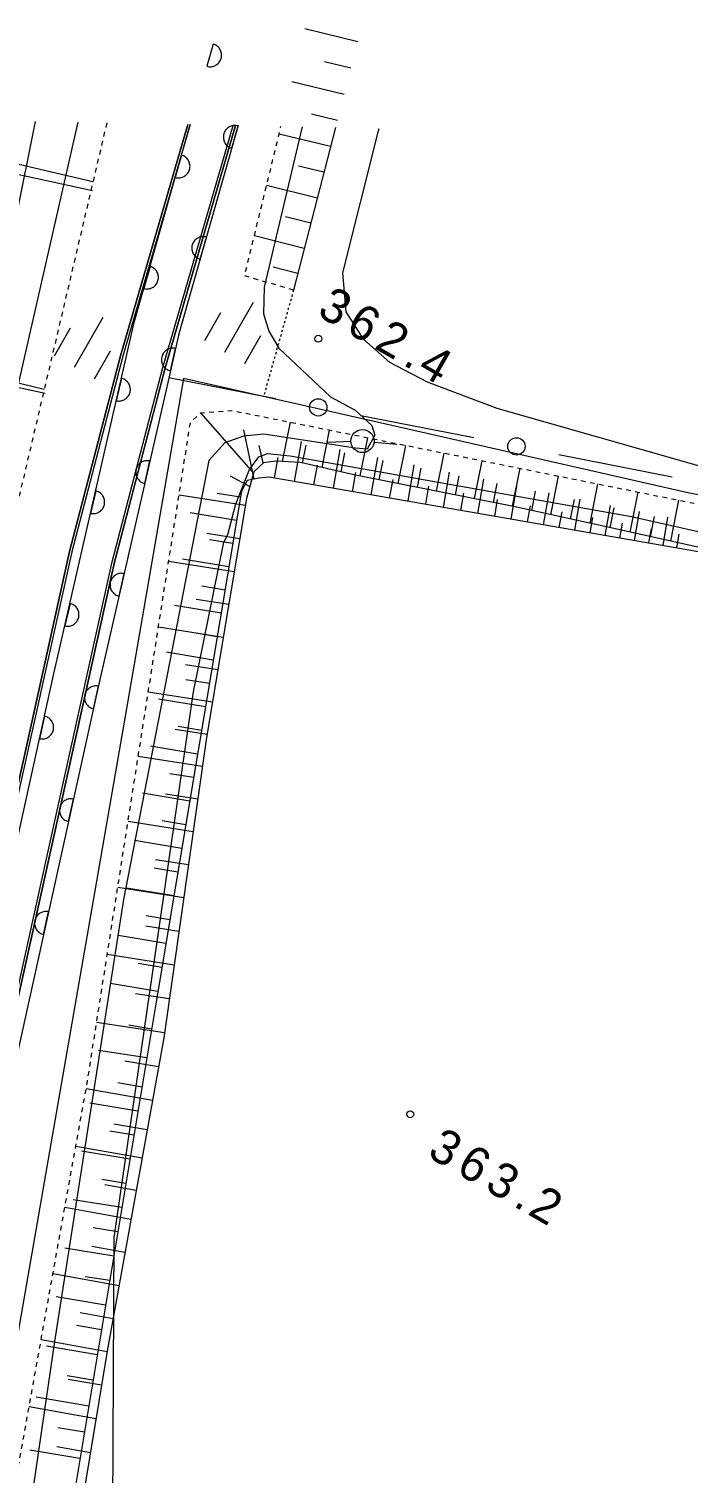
# Model space of a CAD drawing. Header units: millimetres. Extents: x -256476 to 341554, y -216330 to 457415.
# Drawn here: x -87194 to -58647, y 370672 to 433177 of the extents above; entities that cross this region are included whole.
import ezdxf

# ---------------------------------------------------------------- set-up
doc = ezdxf.new("R2010")
doc.units = ezdxf.units.MM
doc.header["$LTSCALE"] = 400
doc.linetypes.add('561019', pattern=[1, 0.5, -0.5])
doc.linetypes.add('56301', pattern=[0.5, 0.25, -0.25])
doc.layers.add('D-BGD', color=7, linetype='Continuous', lineweight=13)
doc.layers.add('●予備設計_LP横断', color=7, linetype='Continuous', lineweight=13)
doc.styles.add('Style-WORKING', font='WORKING.shx')
doc.linetypes.add('56111', pattern='A,1.25,[30,dgnlstyle-dm500.shx,S=0.004,R=0,X=0,Y=0],1.25', length=2.5)
doc.linetypes.add('56130', pattern='A,1,-0.375,[44,dgnlstyle-dm500.shx,S=0.0012,R=0,X=0,Y=0],-0.375', length=1.75)

# ---------------------------------------------------------------- blocks, each defined once
blk = doc.blocks.new('M4142_6')
at = {"layer": '●予備設計_LP横断', "linetype": 'Continuous', "lineweight": 15}
for p, q in [((0.455, 0.208), (1.364, 0.625)), ((-0.422, -0.269), (-1.265, -0.806))]:
    blk.add_line(p, q, dxfattribs=at)
blk.add_circle((0, 0), 0.5, dxfattribs=at)
blk = doc.blocks.new('M6334')
at = {"layer": '●予備設計_LP横断', "linetype": 'Continuous', "lineweight": 9}
for p, q in [((0, -1.25), (0, 1.25)), ((-1, -1.25), (-1, 0.15)), ((1, -1.25), (1, 0.15))]:
    blk.add_line(p, q, dxfattribs=at)
blk = doc.blocks.new('M7312')
at = {"layer": '●予備設計_LP横断', "linetype": 'Continuous', "lineweight": 20}
blk.add_circle((0, -0.001), 0.15, dxfattribs=at)

msp = doc.modelspace()

# ---------------------------------------------------------------- linework, layer by layer
at = {"layer": 'D-BGD', "linetype": 'Continuous'}
for p, q in [((-72953.8, 432617.4), (-75246.3, 433176.9)), ((-73249.3, 431475.2), (-74387.6, 431753)), ((-73544.8, 430332.9), (-75805.7, 430884.7)), ((-73836.2, 429206.3), (-74958.9, 429480.3)), ((-93408.2, 428680.9), (-84416.8, 426569.7)), ((-74127.6, 428079.8), (-76357.4, 428623.9)), ((-93347.3, 428108.3), (-84432.8, 426179.2)), ((-74415, 426968.7), (-75522.2, 427238.9)), ((-74702.4, 425857.6), (-76901.5, 426394.3)), ((-74985.8, 424761.8), (-76076, 425035.8)), ((-75269.2, 423666), (-77430.9, 424225.1)), ((-75548.8, 422585.1), (-76622.2, 422862.8)), ((-95234.4, 419635.3), (-86525.2, 417590.3)), ((-95261.2, 419300.5), (-86488.1, 417406.5)), ((-77461, 413957.5), (-79753.7, 416560.9)), ((-67919.4, 415471.3, 362612), (-72823.3, 416435.4, 362480)), ((-77444.2, 413695.9), (-77880.4, 415826.7)), ((-76206.5, 414455), (-75865.3, 416154.3)), ((-74498.5, 414194.7), (-74173.3, 415814.7)), ((-77041.9, 414393.9), (-77219.8, 415149.7)), ((-75694.4, 413589.7), (-75392.3, 415319.2)), ((-75343.6, 414386.6), (-75185.9, 415154.7)), ((-72851.3, 413828.1), (-72519.2, 415482.6)), ((-71196, 413499.8), (-70864.6, 415150.5)), ((-76563.5, 413743.2), (-76404.9, 414621)), ((-74004.5, 413298.9), (-73715, 414966.4)), ((-73675.7, 414007.7), (-73510.6, 414830)), ((-72368, 413015.6), (-72086, 414629.8)), ((-72023.7, 413664), (-71857.8, 414490.3)), ((-69544.6, 413172.4), (-69213.9, 414819.1)), ((-67897.1, 412845.6), (-67567.2, 414488.4)), ((-59336.4, 413782.3, 362844), (-64240.6, 414747.8, 362712)), ((-78480.6, 413831.4), (-77621.3, 413373.7)), ((-74847.6, 413437.5), (-74699, 414297.9)), ((-73180.1, 413147.9), (-73037.8, 413977.4)), ((-70776.1, 412735), (-70505.4, 414309.5)), ((-70370.3, 413336.1), (-70204.8, 414160.4)), ((-69246.2, 412466.9), (-68978.1, 413996.8)), ((-68720.8, 413009), (-68555.7, 413831.4)), ((-66253.5, 412519.7), (-65924.5, 414158.6)), ((-64590.3, 412152.8), (-64254.9, 413823.3)), ((-71574.5, 412871), (-71424.9, 413673.1)), ((-70008.6, 412605.3), (-69873.9, 413381.4)), ((-67755.9, 412210), (-67495.4, 413686.6)), ((-67075.3, 412682.7), (-66910.6, 413503.1)), ((-66310.3, 411955.8), (-66061.1, 413392.7)), ((-65421.8, 412336.8), (-65255.8, 413163.6)), ((-62894.1, 411777.5), (-62552, 413481.4)), ((-77816.2, 412547.5), (-80691.8, 412997.1)), ((-78023, 412909.7), (-79034.7, 413076)), ((-68492.4, 412333.5), (-68359, 413087.3)), ((-67024.4, 412077.9), (-66901, 412814.4)), ((-65604.9, 411838.7), (-65479, 412539.1)), ((-64913, 411717.8), (-64671.4, 413101.4)), ((-63742.2, 411965.2), (-63572.8, 412808.8)), ((-63551.8, 411477.4), (-63321.3, 412821.4)), ((-62238.8, 411253.3), (-62011, 412552.6)), ((-61164, 411394.7), (-60815.1, 413132.6)), ((-59399.4, 411004.3), (-59043.4, 412776.9)), ((-78198, 411903), (-80207.7, 412239.3)), ((-64229.9, 411602), (-64105.4, 412280.1)), ((-62890.9, 411362.9), (-62776.4, 412023.7)), ((-62029.1, 411586.1), (-61856.3, 412446.6)), ((-60970.5, 411031.8), (-60753.9, 412291.4)), ((-60281.7, 411199.5), (-60105.5, 412077.1)), ((-59733.2, 410816.5), (-59522.9, 412045.2)), ((-78056.8, 411112.5), (-79486.7, 411336)), ((-61600.3, 411140.1), (-61487, 411778.6)), ((-60349.3, 410928.5), (-60237.4, 411544.7)), ((-59134.3, 410714.5), (-59032.3, 411313.4)), ((-78368, 410904.9), (-79371, 411066.3)), ((-78297.5, 409677.4), (-81141.3, 410122)), ((-78534.3, 409893.2), (-80544, 410229.5)), ((-78695.6, 408890.2), (-79707.3, 409056.5)), ((-78870.6, 407883.5), (-80894, 408216.1)), ((-78535.5, 408258.3), (-79949.5, 408479.3)), ((-78773.7, 406839.1), (-81585.7, 407278.7)), ((-79036.9, 406871.8), (-80048.6, 407038.1)), ((-79208.2, 405851.4), (-81235.3, 406197.7)), ((-79009.1, 405435.8), (-80407.3, 405654.4)), ((-79244.6, 404032.5), (-82025.2, 404467.2)), ((-79374.5, 404839.7), (-80394.8, 405011)), ((-79549.4, 403833), (-81581.5, 404170.6)), ((-79477.5, 402644.7), (-80852.3, 402859.7)), ((-79720.7, 402812.6), (-80732.4, 402978.9)), ((-79892, 401792.2), (-81924.1, 402129.8)), ((-79679.4, 401252.2), (-82459.9, 401686.8)), ((-80063.3, 400771.9), (-81083.7, 400943.2)), ((-80225.9, 399746.5), (-82275.3, 400094.1)), ((-79880.7, 399840), (-81280.4, 400058.8)), ((-80081.9, 398427.9), (-82900.5, 398868.5)), ((-80397.2, 398726.1), (-81426.2, 398902.4)), ((-80568.5, 397705.8), (-82622.9, 398044.7)), ((-80285.9, 396996.4), (-81704.8, 397218.2)), ((-80744.8, 396676.7), (-81765.1, 396848)), ((-80489.8, 395564.9), (-83347.1, 396011.5)), ((-80907.4, 395651.4), (-82970.5, 395995.2)), ((-81083.7, 394622.3), (-82117.7, 394789.9)), ((-81259.9, 393593.3), (-83323, 393937.2)), ((-80696.6, 394113.8), (-82135, 394338.6)), ((-80903.4, 392662.6), (-83799.8, 393115.4)), ((-81427.5, 392559.3), (-82461.6, 392726.9)), ((-81608.8, 391521.6), (-83671.9, 391865.4)), ((-81113, 391191.6), (-82571.1, 391419.6)), ((-81322.6, 389720.6), (-84258.7, 390179.6)), ((-81878.4, 389888.7), (-82862.8, 390062.4)), ((-82085, 388646.4), (-84171.6, 388969.2)), ((-81578.9, 388256.7), (-83034.8, 388500.9)), ((-82292.8, 387381.8), (-83339.2, 387568)), ((-81843.2, 386794.1), (-84714.7, 387309.1)), ((-82474.1, 386344.1), (-84559.5, 386689.2)), ((-82072.7, 385523.8), (-83507.5, 385781.1)), ((-82646.7, 385301.4), (-83689.4, 385473.9)), ((-82293.7, 384300.3), (-85161.6, 384814.7)), ((-82819.3, 384258.7), (-84913.3, 384608.8)), ((-82996.8, 383207.3), (-84039.5, 383379.9)), ((-82545.2, 382908.7), (-83906.1, 383152.4)), ((-82772.7, 381649), (-85637.7, 382162.8)), ((-83169.4, 382164.6), (-85268.5, 382506.1)), ((-83347, 381113.2), (-84403.3, 381282.1)), ((-83515.9, 380056.9), (-85632.3, 380408.3)), ((-83031.5, 380216.9), (-84463, 380473.6)), ((-83290.2, 378784.8), (-86151.5, 379297.9)), ((-83693.5, 379005.5), (-84749.8, 379174.4)), ((-83876, 377945.5), (-86009.7, 378306.9)), ((-83548.6, 377354.5), (-84978, 377610.8)), ((-84049.9, 376880.5), (-85132.2, 377064.3)), ((-83805.6, 375924), (-86664.6, 376436.7)), ((-84233.7, 375798.1), (-86434.4, 376163.4)), ((-84418.9, 374693.4), (-85532.2, 374883.6)), ((-84046.5, 374472.7), (-85485.4, 374730.7)), ((-84600.3, 373575.1), (-86871.7, 373957.9)), ((-84287.4, 373021.4), (-87184, 373540.9)), ((-84786.8, 372448.1), (-85936.1, 372635.8)), ((-84983.2, 371303.7), (-87147.9, 371671.4)), ((-84531.5, 371551.1), (-85989.3, 371812.6))]:
    msp.add_line(p, q, dxfattribs=at)
at = {"layer": 'D-BGD', "linetype": '56301'}
msp.add_line((-75732.5, 421874.8), (-77030.7, 417264.7), dxfattribs=at)
at = {"layer": 'D-BGD', "linetype": 'Continuous'}
for points, elevation in [([(-79212, 432518.7), (-79485.6, 431557.2), (-79443.2, 431546.6), (-79399.2, 431540.9), (-79356.8, 431538.5), (-79312.9, 431538.6), (-79269.6, 431543.7), (-79226.5, 431552.4), (-79184.6, 431565.2), (-79145.1, 431581.7), (-79105.5, 431600.5), (-79067.8, 431623.8), (-79033.1, 431650), (-79000.6, 431678.6), (-78970.5, 431710.9), (-78943, 431744.7), (-78919.3, 431781.8), (-78898.8, 431819.6), (-78881.7, 431859.4), (-78868, 431901.2), (-78857.5, 431943.5), (-78852.3, 431986.7), (-78848.5, 432029.5), (-78849.5, 432073.9), (-78855.1, 432116.3), (-78863.8, 432159.4), (-78876.1, 432202.2), (-78892.6, 432241.7), (-78911.3, 432281.3), (-78935.2, 432318.1), (-78960.9, 432353.6), (-78989.5, 432386.2), (-79021.8, 432416.3), (-79056.1, 432442.9), (-79092.7, 432467.4), (-79131, 432487.1), (-79170.3, 432505.1), (-79212, 432518.7)], 362184), ([(-78409.3, 428015.7), (-78135.7, 428977.3), (-78179.5, 428987.4), (-78222.2, 428993.5), (-78264.6, 428996), (-78309, 428994.9), (-78352.3, 428989.8), (-78395.3, 428981.2), (-78436.8, 428969.2), (-78477.1, 428953.2), (-78517.3, 428933.6), (-78554, 428909.7), (-78589.1, 428884.9), (-78621.3, 428855), (-78650.9, 428823.5), (-78678.4, 428789.7), (-78702, 428752.6), (-78722.6, 428714.8), (-78739.7, 428675), (-78753.3, 428633.3), (-78764.3, 428590), (-78770.4, 428547.4), (-78772.9, 428505), (-78771.9, 428460.5), (-78766.8, 428417.2), (-78758.1, 428374.2), (-78746.1, 428332.7), (-78728.8, 428292.7), (-78710, 428253.1), (-78686.7, 428215.5), (-78661, 428179.9), (-78631.9, 428148.2), (-78599.6, 428118.1), (-78565.8, 428090.6), (-78528.6, 428067), (-78491.7, 428046.9), (-78451.1, 428029.3), (-78409.3, 428015.7)], 362201), ([(-80579.6, 427709.5), (-80853.2, 426748), (-80809.9, 426736.9), (-80766.8, 426731.7), (-80724.4, 426729.3), (-80680.5, 426729.4), (-80637.2, 426734.5), (-80594.1, 426743.2), (-80552.1, 426756), (-80511.8, 426772), (-80472.2, 426790.8), (-80435.4, 426814.6), (-80399.9, 426840.3), (-80368.2, 426869.4), (-80338.1, 426901.7), (-80310.6, 426935.5), (-80286.9, 426972.6), (-80266.3, 427010.4), (-80249.2, 427050.2), (-80235.6, 427091.9), (-80225.1, 427134.3), (-80219, 427177), (-80216.1, 427220.3), (-80217.1, 427264.7), (-80222.7, 427307.1), (-80231.4, 427350.2), (-80242.8, 427392.5), (-80260.2, 427432.5), (-80278.9, 427472.1), (-80302.8, 427508.9), (-80328.5, 427544.4), (-80357.1, 427577), (-80389.9, 427606.2), (-80423.6, 427633.7), (-80460.3, 427658.2), (-80497.7, 427677.4), (-80537.8, 427695.9), (-80579.6, 427709.5)], 362211), ([(-79776.9, 423206.5), (-79503.3, 424168.1), (-79546.2, 424177.7), (-79589.7, 424184.3), (-79632.2, 424186.7), (-79676.6, 424185.7), (-79719.9, 424180.6), (-79762.9, 424171.9), (-79804.4, 424160), (-79843.9, 424143.5), (-79884, 424123.9), (-79921.6, 424100.5), (-79955.8, 424075.2), (-79988.9, 424045.8), (-80018.5, 424014.3), (-80046, 423980.5), (-80069.6, 423943.4), (-80090.2, 423905.6), (-80107.3, 423865.8), (-80120.9, 423824.1), (-80131.9, 423780.8), (-80137.1, 423737.7), (-80140.5, 423695.7), (-80139.5, 423651.3), (-80134.4, 423608), (-80125.7, 423565), (-80112.9, 423523), (-80096.8, 423482.7), (-80078.1, 423443.1), (-80054.2, 423406.3), (-80028.5, 423370.7), (-79999.5, 423339), (-79967.2, 423308.9), (-79933.4, 423281.4), (-79896.2, 423257.8), (-79858.5, 423237.2), (-79818.7, 423220.1), (-79776.9, 423206.5)], 362229), ([(-81947.2, 422900.3), (-82219.9, 421938.3), (-82177.5, 421927.7), (-82134.4, 421922.5), (-82091.6, 421918.7), (-82048.1, 421920.2), (-82004.8, 421925.3), (-81961.7, 421934), (-81919.7, 421946.8), (-81879.4, 421962.8), (-81839.8, 421981.6), (-81803, 422005.4), (-81767.5, 422031.1), (-81735.7, 422060.2), (-81705.7, 422092.5), (-81678.2, 422126.3), (-81654.5, 422163.4), (-81633.9, 422201.2), (-81616.8, 422241), (-81602.3, 422282.2), (-81592.7, 422325.1), (-81586.6, 422367.8), (-81583.7, 422411.1), (-81584.7, 422455.5), (-81590.3, 422497.9), (-81599, 422541), (-81610.4, 422583.3), (-81627.8, 422623.3), (-81646.5, 422662.9), (-81670.4, 422699.7), (-81695.2, 422734.7), (-81724.6, 422767.8), (-81757.4, 422797), (-81790.4, 422824), (-81827, 422848.5), (-81865.3, 422868.2), (-81905.4, 422886.7), (-81947.2, 422900.3)], 362239), ([(-81065.5, 418376.1), (-80840.1, 419350.3), (-80883.4, 419359.1), (-80926.7, 419362.1), (-80969.6, 419363.7), (-81013.3, 419360), (-81055.9, 419352.1), (-81098.6, 419342.1), (-81140.1, 419327.9), (-81178.9, 419308.7), (-81218.1, 419288.5), (-81253.7, 419262.8), (-81287.5, 419236.1), (-81318.5, 419204.3), (-81346.8, 419171), (-81371.7, 419135.8), (-81394.5, 419098.1), (-81412.5, 419058.8), (-81427.8, 419018.1), (-81440.1, 418976.7), (-81448, 418932.8), (-81451.8, 418890), (-81452.6, 418846.6), (-81448.8, 418802.9), (-81441, 418760.4), (-81431, 418717.7), (-81416.8, 418676.1), (-81397.5, 418637.3), (-81377.4, 418598.1), (-81351.7, 418562.5), (-81325, 418528.7), (-81294.1, 418498.3), (-81260.8, 418469.9), (-81225.1, 418443.6), (-81187, 418421.7), (-81148.6, 418404.2), (-81107.8, 418388.9), (-81065.5, 418376.1)], 362256), ([(-83188.1, 418058.7), (-83410.5, 417083.8), (-83366.6, 417075.9), (-83323.8, 417072.1), (-83280.4, 417071.3), (-83236.7, 417075.1), (-83194.2, 417082.9), (-83151.5, 417093), (-83110.8, 417107.6), (-83071.2, 417126.4), (-83032.8, 417147), (-82997.2, 417172.7), (-82962.9, 417200.3), (-82932.5, 417231.2), (-82904.1, 417264.5), (-82879.2, 417299.8), (-82857.3, 417337.9), (-82838.4, 417376.7), (-82823.1, 417417.5), (-82811.7, 417459.4), (-82803.8, 417503.3), (-82799.9, 417546), (-82799.2, 417589.5), (-82802.9, 417633.1), (-82810.8, 417675.7), (-82821.7, 417718.9), (-82835.5, 417759.1), (-82854.2, 417798.7), (-82875.7, 417837.6), (-82901.4, 417873.1), (-82928.1, 417906.9), (-82959.1, 417937.4), (-82992.4, 417965.8), (-83027.6, 417990.7), (-83065.8, 418012.6), (-83104.6, 418031.4), (-83145.3, 418046.8), (-83188.1, 418058.7)], 362267), ([(-82178.4, 413502.4), (-81956, 414477.2), (-81999, 414484.7), (-82042.7, 414489), (-82085.2, 414489.2), (-82128.9, 414485.5), (-82172.3, 414478.2), (-82214.6, 414466.7), (-82255.7, 414453.5), (-82294.5, 414434.2), (-82333.4, 414412.7), (-82368.9, 414387), (-82402.7, 414360.3), (-82433.2, 414329.4), (-82461.5, 414296.1), (-82487.3, 414261.3), (-82509.2, 414223.1), (-82527.2, 414183.9), (-82542.6, 414143.1), (-82554.4, 414100.3), (-82561.9, 414057.3), (-82566.2, 414013.7), (-82566.4, 413971.1), (-82562.7, 413927.5), (-82555.4, 413884), (-82544.8, 413842.2), (-82530.7, 413800.6), (-82511.4, 413761.9), (-82490.8, 413723.5), (-82465.6, 413687.1), (-82437.5, 413653.6), (-82407.1, 413622.3), (-82373.3, 413594.8), (-82338.5, 413569), (-82300.3, 413547.1), (-82261.1, 413529.2), (-82220.3, 413513.8), (-82178.4, 413502.4)], 362285), ([(-84300.6, 413183.6), (-84523, 412208.7), (-84480, 412201.3), (-84436.3, 412197), (-84393.8, 412196.7), (-84349.2, 412200), (-84306.7, 412207.8), (-84264.3, 412219.2), (-84223.3, 412232.5), (-84183.6, 412251.3), (-84144.8, 412272.8), (-84109.2, 412298.5), (-84075.4, 412325.2), (-84045, 412356.1), (-84017.5, 412389.9), (-83991.7, 412424.7), (-83969.8, 412462.8), (-83951.8, 412502.1), (-83935.6, 412542.4), (-83923.7, 412585.1), (-83916.3, 412628.2), (-83912.8, 412672.3), (-83911.7, 412714.4), (-83915.4, 412758), (-83922.8, 412801.5), (-83934.2, 412843.8), (-83948.3, 412885.4), (-83966.7, 412923.6), (-83988.2, 412962.5), (-84013.4, 412998.9), (-84040.6, 413031.8), (-84071.1, 413063.2), (-84104.9, 413090.7), (-84140.5, 413116.9), (-84178.7, 413138.9), (-84217.1, 413156.3), (-84257.8, 413171.7), (-84300.6, 413183.6)], 362296), ([(-83290, 408626.8), (-83067.6, 409601.7), (-83111, 409610.4), (-83154.3, 409613.4), (-83197.7, 409614.1), (-83240.9, 409611.3), (-83283.4, 409603.4), (-83326.6, 409592.5), (-83367.4, 409577.9), (-83407, 409559.1), (-83445.4, 409538.5), (-83480.9, 409512.8), (-83514.7, 409486.1), (-83545.7, 409454.3), (-83574, 409421), (-83598.9, 409385.7), (-83621.7, 409348), (-83639.7, 409308.8), (-83655, 409268), (-83666.4, 409226.1), (-83674.4, 409182.2), (-83678.2, 409139.4), (-83678.9, 409096), (-83675.2, 409052.4), (-83667.4, 409009.8), (-83657.3, 408967.1), (-83642.6, 408926.4), (-83623.9, 408886.8), (-83603.3, 408848.4), (-83577.6, 408812.8), (-83550, 408778.5), (-83519.1, 408748.1), (-83485.8, 408719.7), (-83450.5, 408694.8), (-83412.3, 408672.9), (-83373.6, 408654.1), (-83332.8, 408638.7), (-83290, 408626.8)], 362314), ([(-85412.6, 408309.4), (-85635, 407334.5), (-85592.5, 407326.2), (-85548.3, 407322.8), (-85505.8, 407322.5), (-85462.6, 407325.4), (-85419.2, 407332.7), (-85376.8, 407344.1), (-85335.3, 407358.3), (-85296.5, 407377.6), (-85258.1, 407398.2), (-85221.7, 407423.4), (-85188.8, 407450.6), (-85156.9, 407481.9), (-85129.4, 407515.7), (-85103.7, 407550.5), (-85081.8, 407588.6), (-85063.8, 407627.9), (-85048.4, 407668.7), (-85037, 407710.5), (-85028.2, 407753.9), (-85025.3, 407797.2), (-85024.6, 407840.6), (-85027.4, 407883.8), (-85035.3, 407926.4), (-85046.2, 407969.6), (-85060.8, 408010.3), (-85079.6, 408049.9), (-85100.2, 408088.3), (-85125.9, 408123.8), (-85152.6, 408157.6), (-85184.4, 408188.6), (-85217.7, 408216.9), (-85253, 408241.8), (-85291.1, 408263.8), (-85329.9, 408282.6), (-85370.7, 408298), (-85412.6, 408309.4)], 362325), ([(-84395.8, 403751.3), (-84179.6, 404727.4), (-84222.6, 404734.9), (-84266.8, 404738.3), (-84309.3, 404738.5), (-84353, 404734.8), (-84395.6, 404727), (-84438.8, 404716.1), (-84479.5, 404701.4), (-84518.2, 404682.1), (-84556.6, 404661.5), (-84592.1, 404635.8), (-84626.5, 404608.2), (-84656.1, 404576.8), (-84684.4, 404543.5), (-84709.3, 404508.2), (-84731.2, 404470.1), (-84749.2, 404430.8), (-84764.6, 404390.1), (-84776.5, 404347.3), (-84783, 404303.8), (-84786.8, 404261), (-84787.6, 404217.6), (-84783.8, 404173.9), (-84776, 404131.3), (-84764.6, 404089), (-84749.9, 404048.3), (-84731.2, 404008.7), (-84709.7, 403969.8), (-84683.5, 403935.1), (-84656.8, 403901.3), (-84625, 403870.4), (-84591.2, 403842.9), (-84556.4, 403817.1), (-84517.8, 403796), (-84478.5, 403778.1), (-84437.7, 403762.7), (-84395.8, 403751.3)], 362333), ([(-86513.5, 403432.2), (-86729.7, 402456.1), (-86686.7, 402448.7), (-86643.1, 402444.4), (-86600, 402445), (-86556.9, 402447.9), (-86513.8, 402456.6), (-86472, 402467.1), (-86430.4, 402481.3), (-86391.6, 402500.6), (-86352.8, 402522), (-86317.2, 402547.7), (-86283.8, 402575.8), (-86253.3, 402606.7), (-86224.9, 402640), (-86200, 402675.3), (-86178.1, 402713.5), (-86160.2, 402752.7), (-86144.8, 402793.5), (-86134.3, 402835.9), (-86126.3, 402879.8), (-86122.5, 402922.6), (-86122.3, 402965.1), (-86125.5, 403009.7), (-86134.2, 403052.7), (-86144.8, 403094.5), (-86159.4, 403135.3), (-86178.2, 403174.9), (-86200.2, 403212.9), (-86225.9, 403248.4), (-86252.6, 403282.2), (-86284.4, 403313.2), (-86318.2, 403340.7), (-86353.5, 403365.6), (-86391.6, 403387.5), (-86430.9, 403405.5), (-86471.6, 403420.8), (-86513.5, 403432.2)], 362308), ([(-85476.5, 398869.4), (-85261.1, 399846), (-85304.1, 399853.5), (-85346.9, 399857.3), (-85390.3, 399858), (-85434, 399854.3), (-85476.6, 399846.5), (-85518.9, 399835), (-85559.6, 399820.4), (-85599.2, 399801.6), (-85638.1, 399780.2), (-85672.8, 399753.9), (-85706.6, 399727.2), (-85737.5, 399695.4), (-85765, 399661.7), (-85790.8, 399626.9), (-85811.9, 399588.2), (-85829.8, 399548.9), (-85845.2, 399508.2), (-85856.6, 399466.3), (-85864.5, 399422.4), (-85867.5, 399379.1), (-85867.7, 399336.6), (-85864, 399292.9), (-85856.1, 399250.3), (-85845.2, 399207.1), (-85830.6, 399166.4), (-85811.8, 399126.8), (-85790.7, 399089.3), (-85765, 399053.8), (-85737.4, 399019.5), (-85706.5, 398989), (-85672.7, 398961.5), (-85637.4, 398936.6), (-85599.3, 398914.7), (-85560, 398896.7), (-85519.2, 398881.3), (-85476.5, 398869.4)], 362265), ([(-86557.5, 393988.9), (-86341.3, 394965), (-86384.3, 394972.5), (-86428.4, 394975.9), (-86471, 394976.2), (-86514.6, 394972.4), (-86557.2, 394964.6), (-86600.4, 394953.7), (-86641.1, 394939), (-86679.9, 394919.8), (-86718.2, 394899.1), (-86754.3, 394872.6), (-86788.1, 394845.9), (-86817.7, 394814.4), (-86846, 394781.1), (-86871.4, 394745), (-86893.4, 394706.8), (-86910.8, 394668.4), (-86926.2, 394627.7), (-86938.1, 394584.9), (-86945.5, 394541.9), (-86948.5, 394498.6), (-86949.2, 394455.2), (-86945.5, 394411.5), (-86937.6, 394369), (-86926.2, 394326.6), (-86912.1, 394285), (-86892.8, 394246.3), (-86871.3, 394207.4), (-86845.6, 394171.9), (-86818.4, 394138.9), (-86787.5, 394108.5), (-86753.3, 394079.6), (-86718, 394054.7), (-86679.9, 394032.8), (-86640.6, 394014.8), (-86599.8, 393999.5), (-86557.5, 393988.9)], 362198)]:
    msp.add_lwpolyline(points, close=True, dxfattribs=dict(at, elevation=elevation))
at = {"layer": 'D-BGD', "linetype": '561019', "flags": 128}
for points in [[(-83820.8, 429108.3), (-88463.1, 409337.3), (-91429, 396897.6), (-93368.3, 388764.1), (-96204.8, 377917.9), (-96743.6, 375814.6), (-97137, 374387.8), (-97340.3, 372978.7), (-96945.3, 371518.7), (-94983.7, 367964.3), (-94586.1, 367020.6), (-94344.5, 365859.8), (-93860.2, 363254.9), (-93212.1, 359761.2), (-94532.6, 354574.3), (-97988.1, 342366.4), (-102007.2, 328399.3), (-106471.6, 312720.5), (-110552.4, 298401.4), (-110612.6, 298174.2), (-111251.7, 295772.1), (-111552.9, 292338.5), (-112747.2, 292084.9), (-113321.4, 291962.8)], [(-75732.5, 421874.8), (-77278.1, 422320.3), (-77855.3, 422486), (-76277.5, 428951.2)], [(8612.4, 341090.3), (8399.8, 339984.1), (8256.4, 339234.9), (-4069.2, 340850.2), (-29590.4, 344642.1), (-49525.1, 347515.9), (-70926.3, 350900.4), (-87686.9, 353639.3), (-87703, 353647.4), (-88276.6, 353929.9), (-88701.7, 354576.8), (-88874.4, 355753.3), (-88412.6, 366690.1), (-84658.4, 387622.7), (-80197.7, 416157.5), (-79753.7, 416560.9), (-78400.7, 416663.2), (-71176.3, 415213.1), (-57650.5, 412497.2), (-49694.1, 410562.9), (-50114.4, 409281.9), (-50216.2, 408972.4)]]:
    msp.add_lwpolyline(points, dxfattribs=at)
at = {"layer": 'D-BGD', "linetype": '56111'}
for points in [[(-110552.4, 298401.4), (-106471.6, 312720.5), (-102007.2, 328399.3), (-97988.1, 342366.4), (-94532.6, 354574.3), (-93212.1, 359761.2), (-92717.3, 364821.8), (-92759.4, 374203.8), (-92636.1, 377404.1), (-90760.3, 386518.7), (-88154, 398266.6), (-85429.9, 410562.7), (-83225.6, 419032.9), (-80316.3, 429035.3)], [(-78245.3, 428992.2), (-81296.6, 418502), (-83485.6, 410094.5), (-86201, 397833.7), (-88804.6, 386100.5), (-90644.6, 377162.5), (-90759.4, 374169.5), (-90716.7, 364728.4), (-91236.5, 359415.7), (-92601.1, 354055.7), (-96064.6, 341817.8), (-100084.7, 327849.1), (-104548.5, 312173.3), (-108694.8, 297619.7)]]:
    msp.add_lwpolyline(points, dxfattribs=at)
at = {"layer": 'D-BGD', "linetype": 'Continuous', "flags": 128}
for points in [[(-80316.3, 429035.3), (-83225.6, 419032.9), (-85429.9, 410562.7), (-88154, 398266.6), (-90760.3, 386518.7), (-92636.1, 377404.1), (-92759.4, 374203.8), (-92717.3, 364821.8), (-93212.1, 359761.2), (-94532.6, 354574.3), (-97988.1, 342366.4), (-102007.2, 328399.3), (-103377.1, 323588), (-103855.6, 321906.8), (-106471.6, 312720.5), (-110221.6, 299560.8), (-110211.6, 299301.3), (-110185.3, 298636.7), (-109800.3, 298469.7), (-108853.3, 298060.3), (-108504.5, 298566.8), (-108369.4, 298763.7)], [(-108023.5, 299977.8), (-104548.5, 312173.3), (-100084.7, 327849.1), (-96611.2, 339919.7), (-96064.6, 341817.8), (-94717.8, 346576.7), (-92601.1, 354055.7), (-91236.5, 359415.7), (-90716.7, 364728.4), (-90759.4, 374169.5), (-90644.6, 377162.5), (-88804.6, 386100.5), (-86201, 397833.7), (-83485.6, 410094.5), (-81730.3, 416834.3), (-81296.6, 418502), (-78245.3, 428992.2)], [(-73914.9, 428902), (-75732.5, 421874.8)], [(-50216.2, 408972.4), (-62251.1, 411635.3), (-66205.1, 412510.1), (-73116.4, 413880.7), (-75432.3, 414406.8), (-76505.8, 414473.7), (-77034.1, 414401.3), (-77448.3, 414003.9), (-77765.9, 412847.3), (-78515.2, 408379.3), (-79500.6, 402507.3), (-81353.2, 389506.1), (-83788, 376029.8), (-86418.1, 360187), (-86542.4, 358819), (-86485.8, 357819.9), (-86230.2, 356813.7), (-84961.8, 355984.2), (-69296.5, 352983.2), (-45177.1, 349088.2)]]:
    msp.add_lwpolyline(points, dxfattribs=at)
for points, elevation in [([(-80212.8, 429033.2), (-83129, 419006.3), (-85332.7, 410539.2), (-88056.7, 398245.3), (-90662.5, 386498.3), (-92536.9, 377392), (-92659.2, 374201.5), (-92617.2, 364817.3), (-93113.6, 359743.8), (-94435.6, 354548.5), (-97892, 342338.8), (-101911.1, 328371.8), (-103281.1, 323560.5), (-103759.6, 321879.3), (-106375.5, 312693), (-110125.5, 299533.2), (-108465.5, 298791.2)], 361000), ([(-108465.5, 298791.2), (-104644.5, 312200.9), (-100180.7, 327876.6), (-96707.3, 339947.3), (-96160.6, 341845.4), (-94813.9, 346604.2), (-92698.2, 354081.5), (-91334.9, 359433), (-90816.8, 364732.8), (-90859.6, 374171.8), (-90743.8, 377174.5), (-88902.4, 386120.9), (-86298.3, 397855.1), (-83582.8, 410118.1), (-81826.5, 416859.6), (-81393.1, 418528.7), (-78348.8, 428994.3)], 361000), ([(-86921.4, 429172.9), (-87793.2, 424858.1), (-89200.6, 418585), (-91548.7, 408010.6), (-95651.1, 391693.4), (-99629, 374426.9), (-99923.5, 372550), (-99833.4, 371087.6), (-99238.1, 369506.6)], 363000), ([(-97463.8, 370644.8), (-97942.5, 371896.9), (-98211.5, 372717.1), (-98236.7, 374058), (-97678.2, 376899.7), (-93112.6, 394989.9), (-91446, 401683.8), (-87714.2, 417482.7), (-85064.2, 429134.2)], 362000), ([(-75352.7, 428932), (-77010.9, 421992.6), (-77032.1, 420850.2), (-76799.9, 420096.2), (-76375.6, 419365.5), (-74138.8, 417247), (-73070, 416676.4), (-72336, 416016.9), (-72211.1, 415592.2), (-72545.9, 414987.6), (-73052.1, 415034.1), (-77019.7, 415636.4), (-77899.7, 415548.2), (-78709.4, 415267.4), (-79405.8, 414491.2), (-83099.1, 395500.6), (-86085.9, 376364.5), (-88067.2, 362844.3)], 362000), ([(-47398, 411192.3), (-66919.4, 416753.6), (-69930.9, 417889.4), (-71569, 418739.9), (-72692.3, 419729.4), (-73457.7, 420928.2), (-73601.8, 422617.8), (-72055.3, 428771.8), (-72027.7, 428862.7)], 363000), ([(-58530.4, 352939), (-64223.1, 353748.7), (-74665.4, 355596.4), (-81180.2, 357408.1), (-82602.5, 358140.3), (-83384.5, 359229.9), (-83747.8, 360518.3), (-83581.9, 363164.7), (-83507.1, 380870.8), (-80070.1, 404478.3), (-78753.8, 410964.1), (-78580.4, 411295.8), (-78230.9, 412624.3), (-77638.5, 414114.4), (-77240, 414659.2), (-76865.1, 414803.6), (-75881.9, 414702.1), (-61101.5, 412067.9), (-48719.6, 409294.5)], 363000)]:
    msp.add_lwpolyline(points, dxfattribs=dict(at, elevation=elevation))
at = {"layer": 'D-BGD', "linetype": '56130', "flags": 128}
msp.add_lwpolyline([(37213.4, 394443.2), (36067.6, 394590.9), (22642.7, 397054.9), (11989, 398918), (-639.9, 401404.4), (-21295.3, 405366), (-40039.8, 408747.1), (-46058.7, 410135.2), (-49599.9, 410951.6), (-57564.2, 412888.2), (-58714.2, 413119), (-71794.8, 416079.6), (-80496.8, 418049.2), (-83117, 402932), (-87752.4, 376208.2), (-88863.2, 369151), (-89268.9, 363532.8), (-89752.3, 356848.6), (-90010, 352985), (-90015, 352914.1), (-75280.4, 350571.5), (-56286.5, 347281.2), (-49763.7, 346240), (-36795.7, 344169), (-21823.7, 342273.5), (-6364.9, 340012.9), (-405.3, 339045.2), (6832.2, 337860.9), (15104, 336513.4), (27132, 334633.1), (37649.9, 333199.9), (53914.8, 331219.9), (60661.4, 330546)], dxfattribs=at)
at = {"layer": 'D-BGD', "linetype": 'Continuous', "extrusion": (-0.193629, -0.977097, 0.088252), "elevation": -360812.2}
msp.add_lwpolyline([(-156133.1, 395766.5), (-156514.4, 395756.5), (-160856.3, 395646)], dxfattribs=at)
at = {"layer": 'D-BGD', "linetype": 'Continuous'}
for points in [[(-110399.6, 298633.1, 362560), (-108553, 304353.8, 362440), (-103857.3, 320790.2, 362320), (-97950.4, 341882.2, 362460), (-94918.6, 352735, 362540), (-92598.8, 361125, 362240), (-92625, 369848.4, 362520), (-92531.1, 374085.2, 362240), (-92498.9, 376027.5, 362350), (-92116.4, 378137.6, 361960), (-89244.2, 391100.7, 362140), (-86122.3, 405200.5, 362340), (-82636.4, 420475.2, 362250), (-80203.1, 429033, 362201)], [(-78132.6, 428989.8, 362198.4), (-80694.1, 419981.6, 362250), (-81136.8, 418067.6, 362260), (-84172.3, 404760.2, 362340), (-87215.2, 391018.6, 362150), (-90150.2, 377745.6, 361960), (-90498.7, 375835.2, 362350), (-90526.8, 374040.4, 362240), (-90619.4, 369826, 362520), (-90607.5, 360857, 362240), (-92992.5, 352193, 362540), (-101931.2, 320248.2, 362320), (-106631.9, 303803.2, 362440), (-107884.6, 299436.6, 362510), (-108407.7, 297603.5, 362540)], [(-89244.2, 391100.7, 362140), (-86122.3, 405200.5, 362340), (-82636.4, 420475.2, 362250), (-80203.1, 429033, 362201)], [(-78132.6, 428989.8, 362198.4), (-80694.1, 419981.6, 362250), (-81136.8, 418067.6, 362260), (-84172.3, 404760.2, 362340), (-87215.2, 391018.6, 362150)], [(-42357.3, 407795.4, 364010), (-76785.4, 413778.5, 364150), (-77235.8, 413737.5, 363940), (-77734.6, 413632.1, 363940), (-77985.1, 413176.3, 363930), (-81722.2, 390802.4, 363870), (-85670.9, 367177.6, 363800), (-86561.4, 357481.6, 363920), (-86449.9, 356933, 363910), (-86304.7, 356503.5, 363900), (-86110.9, 356138.4, 363900), (-85737.4, 355704.5, 363890), (-84568.7, 355309.6, 363880), (-54814.1, 350386.5, 363980), (-27039.8, 346151.9, 364100), (-86.4, 341973.9, 364310), (2353.6, 342566.8, 364760), (8791.8, 341888, 364830)]]:
    msp.add_polyline3d(points, dxfattribs=at)
for centre in [(-74662.3, 416797.7, 362429.8), (-66079.9, 415109.4, 362662)]:
    msp.add_circle(centre, 375, dxfattribs=at)

# ---------------------------------------------------------------- block references
at = {"layer": 'D-BGD', "linetype": 'Continuous', "lineweight": 9, "xscale": 1000, "yscale": 1000, "zscale": 1000, "rotation": 330.1091246385173}
for p in [(-78086.2, 420271.3), (-84597.8, 419617.5)]:
    msp.add_blockref('M6334', p, dxfattribs=at)
at = {"layer": 'D-BGD', "linetype": 'Continuous', "lineweight": 20, "xscale": 1000, "yscale": 1000, "zscale": 1000, "rotation": 330.1091246385173}
for p in [(-74662.5, 419767.2, 362382), (-70680.8, 386206.6, 363234)]:
    msp.add_blockref('M7312', p, dxfattribs=at)
at = {"layer": 'D-BGD', "linetype": 'Continuous', "lineweight": 15, "xscale": 1000, "yscale": 1000, "zscale": 1000, "rotation": 330.1091246385173}
msp.add_blockref('M4142_6', (-72747.7, 415338.9), dxfattribs=at)

# ---------------------------------------------------------------- texts
at = {"layer": 'D-BGD', "linetype": 'Continuous', "char_height": 1500, "attachment_point": 7, "rotation": 330.109125, "line_spacing_factor": 0.722892, "style": 'Style-WORKING'}
for s, insert in [('\\T1.281;362.4', (-74776.9, 420783.4, -618)), ('\\T1.284;363.2', (-70001.3, 384378.8, 363234))]:
    msp.add_mtext(s, dxfattribs=dict(at, insert=insert))

doc.saveas('drawing.dxf')
